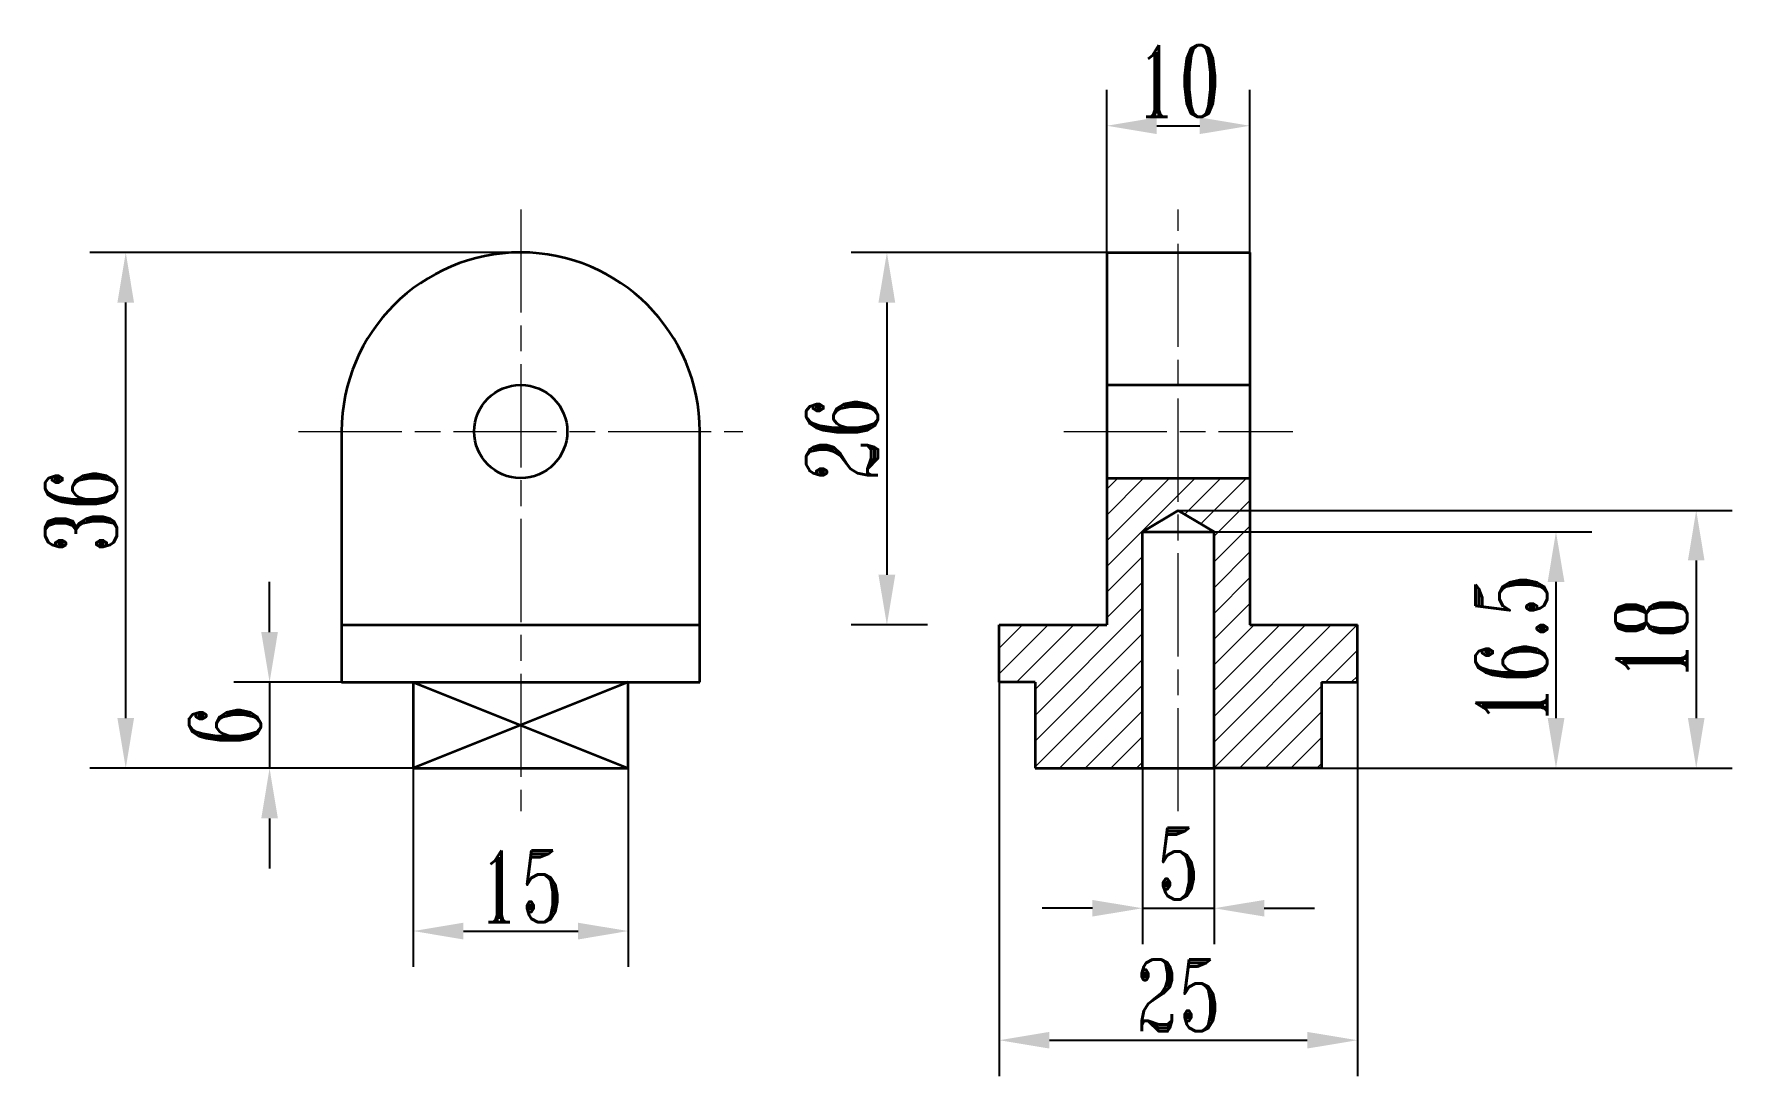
# Model space of a CAD drawing. Header units: millimetres. Extents: x -2 to 117, y 0 to 72.
import ezdxf

# ---------------------------------------------------------------- set-up
doc = ezdxf.new("R2010")
doc.units = ezdxf.units.MM
doc.header["$LTSCALE"] = 0.3
doc.linetypes.add('ACAD_ISO08W100', pattern=[36, 24, -3, 6, -3])
for name, color, linetype, lineweight in [('剖面线', 142, 'Continuous', 13), ('文本层', 212, 'Continuous', 13), ('点划线', 1, 'ACAD_ISO08W100', 13), ('轮廓线', 7, 'Continuous', 35)]:
    doc.layers.add(name, color=color, linetype=linetype, lineweight=lineweight)
doc.styles.add('数字与字母', font='romant.shx', dxfattribs={"width": 0.7})
doc.dimstyles.new('机械标注', dxfattribs={"dimtxt": 5, "dimasz": 3.5, "dimexe": 2.5, "dimexo": 0, "dimtad": 1, "dimtoh": 1, "dimdec": 1, "dimdsep": 46, "dimtxsty": '数字与字母', "dimcen": 2.5, "dimadec": 0, "dimazin": 0, "dimtfac": 1, "dimtdec": 1, "dimtmove": 0, "dimatfit": 3, "dimfxl": 0, "dimarcsym": 0})

# ---------------------------------------------------------------- blocks, each defined once
blk = doc.blocks.new('*D1')
at = {"layer": 'Defpoints', "color": 0}
for p in [(19.85, 27.15), (14.82, 21.15), (24.85, 21.15)]:
    blk.add_point(p, dxfattribs=at)
at = {"layer": '文本层', "color": 0, "lineweight": -2}
for p, q in [((14.82, 30.65), (14.82, 34.15)), ((19.85, 27.15), (12.32, 27.15)), ((14.82, 27.15), (14.82, 21.15)), ((24.85, 21.15), (12.32, 21.15)), ((14.82, 17.65), (14.82, 14.15))]:
    blk.add_line(p, q, dxfattribs=at)
at = {"layer": '文本层', "color": 0}
for points in [[(14.24, 30.65), (15.4, 30.65), (14.82, 27.15)], [(14.24, 17.65), (15.4, 17.65), (14.82, 21.15)]]:
    blk.add_solid(points, dxfattribs=at)
at = {"layer": '文本层', "color": 0, "insert": (11.7, 24.15), "char_height": 5, "attachment_point": 5, "rotation": 90, "style": '数字与字母'}
blk.add_mtext('6', dxfattribs=at)
blk = doc.blocks.new('*D2')
at = {"layer": 'Defpoints', "color": 0}
for p in [(4.78, 57.15), (32.35, 57.15), (17.53, 21.15)]:
    blk.add_point(p, dxfattribs=at)
at = {"layer": '文本层', "color": 0, "lineweight": -2}
for p, q in [((32.35, 57.15), (2.28, 57.15)), ((4.78, 24.65), (4.78, 53.65)), ((17.53, 21.15), (2.28, 21.15))]:
    blk.add_line(p, q, dxfattribs=at)
at = {"layer": '文本层', "color": 0}
for points in [[(4.2, 53.65), (5.36, 53.65), (4.78, 57.15)], [(4.2, 24.65), (5.36, 24.65), (4.78, 21.15)]]:
    blk.add_solid(points, dxfattribs=at)
at = {"layer": '文本层', "color": 0, "insert": (1.66, 39.15), "char_height": 5, "attachment_point": 5, "rotation": 90, "style": '数字与字母'}
blk.add_mtext('36', dxfattribs=at)
blk = doc.blocks.new('*D3')
at = {"layer": 'Defpoints', "color": 0}
for p in [(24.85, 21.15), (39.85, 21.15), (39.85, 9.79)]:
    blk.add_point(p, dxfattribs=at)
at = {"layer": '文本层', "color": 0, "lineweight": -2}
for p, q in [((24.85, 21.15), (24.85, 7.29)), ((39.85, 21.15), (39.85, 7.29)), ((28.35, 9.79), (36.35, 9.79))]:
    blk.add_line(p, q, dxfattribs=at)
at = {"layer": '文本层', "color": 0}
for points in [[(28.35, 10.37), (28.35, 9.2), (24.85, 9.79)], [(36.35, 10.37), (36.35, 9.2), (39.85, 9.79)]]:
    blk.add_solid(points, dxfattribs=at)
at = {"layer": '文本层', "color": 0, "insert": (32.35, 12.91), "char_height": 5, "attachment_point": 5, "style": '数字与字母'}
blk.add_mtext('15', dxfattribs=at)
blk = doc.blocks.new('*D4')
at = {"layer": 'Defpoints', "color": 0}
for p in [(83.25, 65.99), (73.25, 57.15), (83.25, 57.15)]:
    blk.add_point(p, dxfattribs=at)
at = {"layer": '文本层', "color": 0, "lineweight": -2}
for p, q in [((73.25, 57.15), (73.25, 68.49)), ((83.25, 57.15), (83.25, 68.49)), ((76.75, 65.99), (79.75, 65.99))]:
    blk.add_line(p, q, dxfattribs=at)
at = {"layer": '文本层', "color": 0}
for points in [[(76.75, 66.57), (76.75, 65.41), (73.25, 65.99)], [(79.75, 66.57), (79.75, 65.41), (83.25, 65.99)]]:
    blk.add_solid(points, dxfattribs=at)
at = {"layer": '文本层', "color": 0, "insert": (78.25, 69.11), "char_height": 5, "attachment_point": 5, "style": '数字与字母'}
blk.add_mtext('10', dxfattribs=at)
blk = doc.blocks.new('*D5')
at = {"layer": 'Defpoints', "color": 0}
for p in [(75.75, 21.15), (80.75, 21.17), (80.75, 11.38)]:
    blk.add_point(p, dxfattribs=at)
at = {"layer": '文本层', "color": 0, "lineweight": -2}
for p, q in [((75.75, 21.15), (75.75, 8.88)), ((80.75, 21.17), (80.75, 8.88)), ((72.25, 11.38), (68.75, 11.38)), ((75.75, 11.38), (80.75, 11.38)), ((84.25, 11.38), (87.75, 11.38))]:
    blk.add_line(p, q, dxfattribs=at)
at = {"layer": '文本层', "color": 0}
for points in [[(72.25, 11.96), (72.25, 10.8), (75.75, 11.38)], [(84.25, 11.96), (84.25, 10.8), (80.75, 11.38)]]:
    blk.add_solid(points, dxfattribs=at)
at = {"layer": '文本层', "color": 0, "insert": (78.25, 14.5), "char_height": 5, "attachment_point": 5, "style": '数字与字母'}
blk.add_mtext('5', dxfattribs=at)
blk = doc.blocks.new('*D6')
at = {"layer": 'Defpoints', "color": 0}
for p in [(73.25, 57.15), (57.91, 31.15), (60.75, 31.15)]:
    blk.add_point(p, dxfattribs=at)
at = {"layer": '文本层', "color": 0, "lineweight": -2}
for p, q in [((73.25, 57.15), (55.41, 57.15)), ((57.91, 53.65), (57.91, 34.65)), ((60.75, 31.15), (55.41, 31.15))]:
    blk.add_line(p, q, dxfattribs=at)
at = {"layer": '文本层', "color": 0}
for points in [[(57.32, 53.65), (58.49, 53.65), (57.91, 57.15)], [(57.32, 34.65), (58.49, 34.65), (57.91, 31.15)]]:
    blk.add_solid(points, dxfattribs=at)
at = {"layer": '文本层', "color": 0, "insert": (54.78, 44.15), "char_height": 5, "attachment_point": 5, "rotation": 90, "style": '数字与字母'}
blk.add_mtext('26', dxfattribs=at)
blk = doc.blocks.new('*D7')
at = {"layer": 'Defpoints', "color": 0}
for p in [(80.75, 37.65), (88.25, 21.15), (104.61, 21.15)]:
    blk.add_point(p, dxfattribs=at)
at = {"layer": '文本层', "color": 0, "lineweight": -2}
for p, q in [((80.75, 37.65), (107.11, 37.65)), ((104.61, 34.15), (104.61, 24.65)), ((88.25, 21.15), (107.11, 21.15))]:
    blk.add_line(p, q, dxfattribs=at)
at = {"layer": '文本层', "color": 0}
for points in [[(104.03, 34.15), (105.2, 34.15), (104.61, 37.65)], [(104.03, 24.65), (105.2, 24.65), (104.61, 21.15)]]:
    blk.add_solid(points, dxfattribs=at)
at = {"layer": '文本层', "color": 0, "insert": (101.49, 29.4), "char_height": 5, "attachment_point": 5, "rotation": 90, "style": '数字与字母'}
blk.add_mtext('16.5', dxfattribs=at)
blk = doc.blocks.new('*D8')
at = {"layer": 'Defpoints', "color": 0}
for p in [(78.25, 39.15), (95.02, 21.15), (114.4, 21.15)]:
    blk.add_point(p, dxfattribs=at)
at = {"layer": '文本层', "color": 0, "lineweight": -2}
for p, q in [((78.25, 39.15), (116.9, 39.15)), ((114.4, 35.65), (114.4, 24.65)), ((95.02, 21.15), (116.9, 21.15))]:
    blk.add_line(p, q, dxfattribs=at)
at = {"layer": '文本层', "color": 0}
for points in [[(113.82, 35.65), (114.98, 35.65), (114.4, 39.15)], [(113.82, 24.65), (114.98, 24.65), (114.4, 21.15)]]:
    blk.add_solid(points, dxfattribs=at)
at = {"layer": '文本层', "color": 0, "insert": (111.27, 30.15), "char_height": 5, "attachment_point": 5, "rotation": 90, "style": '数字与字母'}
blk.add_mtext('18', dxfattribs=at)
blk = doc.blocks.new('*D9')
at = {"layer": 'Defpoints', "color": 0}
for p in [(65.75, 27.15), (90.75, 27.15), (90.75, 2.17)]:
    blk.add_point(p, dxfattribs=at)
at = {"layer": '文本层', "color": 0, "lineweight": -2}
for p, q in [((65.75, 27.15), (65.75, -0.33)), ((90.75, 27.15), (90.75, -0.33)), ((69.25, 2.17), (87.25, 2.17))]:
    blk.add_line(p, q, dxfattribs=at)
at = {"layer": '文本层', "color": 0}
for points in [[(69.25, 2.75), (69.25, 1.59), (65.75, 2.17)], [(87.25, 2.75), (87.25, 1.59), (90.75, 2.17)]]:
    blk.add_solid(points, dxfattribs=at)
at = {"layer": '文本层', "color": 0, "insert": (78.25, 5.3), "char_height": 5, "attachment_point": 5, "style": '数字与字母'}
blk.add_mtext('25', dxfattribs=at)

msp = doc.modelspace()

# ---------------------------------------------------------------- hatches: boundary and pattern name
at = {"layer": '剖面线'}
h = msp.add_hatch(dxfattribs=at)
h.set_pattern_fill('ANSI31', color=256, scale=0.4, style=0)
h.set_pattern_definition([(45, (0, 5.0851), (-0.898026, 0.898026), [])])
h.paths.add_polyline_path([(65.75, 31.15), (65.75, 27.15), (68.25, 27.15), (68.25, 21.15), (73.25, 21.15), (75.75, 21.15), (75.75, 37.65), (78.25, 39.15), (78.25, 41.4), (73.25, 41.4), (73.25, 31.15)])
h.paths.add_polyline_path([(83.25, 31.15), (83.25, 41.4), (78.25, 41.4), (78.25, 39.15), (80.75, 37.65), (80.75, 21.15), (83.25, 21.15), (88.25, 21.15), (88.25, 27.15), (90.75, 27.15), (90.75, 31.15)])

# ---------------------------------------------------------------- linework, layer by layer
at = {"layer": '点划线'}
for p, q in [((32.35, 60.15), (32.35, 18.15)), ((78.25, 18.15), (78.25, 60.15)), ((16.85, 44.65), (47.85, 44.65)), ((70.25, 44.65), (86.25, 44.65))]:
    msp.add_line(p, q, dxfattribs=at)
at = {"layer": '轮廓线'}
for p, q in [((73.25, 57.15), (73.25, 31.15)), ((73.25, 57.15), (83.25, 57.15)), ((83.25, 57.15), (83.25, 31.15)), ((73.25, 47.9), (83.25, 47.9)), ((19.85, 44.65), (19.85, 27.15)), ((44.85, 27.15), (44.85, 44.65)), ((73.25, 41.4), (83.25, 41.4)), ((75.75, 37.65), (78.25, 39.15)), ((80.75, 37.65), (78.25, 39.15)), ((75.75, 21.15), (75.75, 37.65)), ((75.75, 37.65), (80.75, 37.65)), ((80.75, 21.15), (80.75, 37.65)), ((19.85, 31.15), (44.85, 31.15)), ((65.75, 27.15), (65.75, 31.15)), ((65.75, 31.15), (73.25, 31.15)), ((83.25, 31.15), (90.75, 31.15)), ((90.75, 27.15), (90.75, 31.15)), ((19.85, 27.15), (44.85, 27.15)), ((24.85, 27.15), (24.85, 21.15)), ((39.85, 27.15), (24.85, 21.15)), ((24.85, 27.15), (39.85, 21.15)), ((39.85, 21.15), (39.85, 27.15)), ((65.75, 27.15), (65.75, 27.15)), ((68.25, 27.15), (65.75, 27.15)), ((68.25, 27.15), (68.25, 21.15)), ((88.25, 27.15), (88.25, 21.15)), ((88.25, 27.15), (90.75, 27.15)), ((24.85, 21.15), (39.85, 21.15)), ((68.25, 21.15), (73.25, 21.15)), ((73.25, 21.15), (75.75, 21.15)), ((75.75, 21.15), (80.75, 21.15)), ((83.25, 21.15), (80.75, 21.15)), ((88.25, 21.15), (83.25, 21.15))]:
    msp.add_line(p, q, dxfattribs=at)
msp.add_circle((32.35, 44.65), 3.25, dxfattribs=at)
msp.add_arc((32.35, 44.65), 12.5, 0, 180, dxfattribs=at)

# ---------------------------------------------------------------- dimensions: what is measured, and where the dimension line sits
at = {"layer": '文本层'}
for base, p1, p2, picture, middle in [((83.25, 65.99), (73.25, 57.15), (83.25, 57.15), '*D4', (78.25, 69.11)), ((90.75, 2.17), (65.75, 27.15), (90.75, 27.15), '*D9', (78.25, 5.3)), ((39.85, 9.79), (24.85, 21.15), (39.85, 21.15), '*D3', (32.35, 12.91)), ((80.75, 11.38), (75.75, 21.15), (80.75, 21.17), '*D5', (78.25, 14.5))]:
    dim = msp.add_linear_dim(base=base, p1=p1, p2=p2, dimstyle='机械标注', dxfattribs=at)
    dim.commit()
    dim.dimension.update_dxf_attribs({"geometry": picture, "text_midpoint": middle})
for base, p1, p2, picture, middle in [((4.78, 57.15), (17.53, 21.15), (32.35, 57.15), '*D2', (1.66, 39.15)), ((57.91, 31.15), (73.25, 57.15), (60.75, 31.15), '*D6', (54.78, 44.15)), ((114.4, 21.15), (78.25, 39.15), (95.02, 21.15), '*D8', (111.27, 30.15)), ((104.61, 21.15), (80.75, 37.65), (88.25, 21.15), '*D7', (101.49, 29.4)), ((14.82, 21.15), (19.85, 27.15), (24.85, 21.15), '*D1', (11.7, 24.15))]:
    dim = msp.add_linear_dim(base=base, p1=p1, p2=p2, angle=90, dimstyle='机械标注', dxfattribs=at)
    dim.commit()
    dim.dimension.update_dxf_attribs({"geometry": picture, "text_midpoint": middle})

doc.saveas('drawing.dxf')
